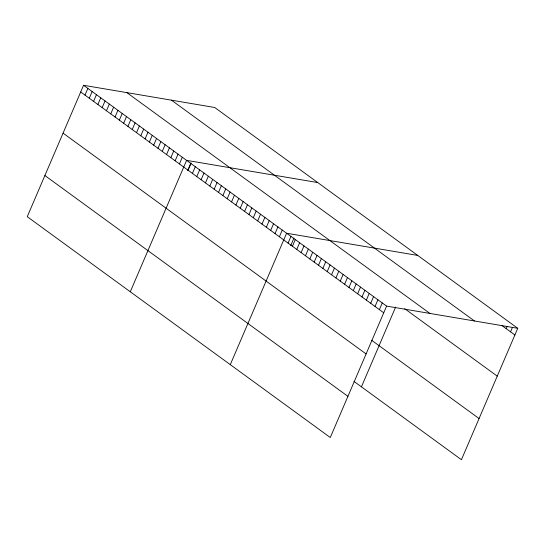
<?xml version="1.0" encoding="UTF-8"?>
<svg xmlns="http://www.w3.org/2000/svg" width="545" height="545" viewBox="0 0 545 545"><rect width="100%" height="100%" fill="white"/><g stroke="black" fill="none" stroke-linecap="round" stroke-linejoin="round"><path stroke-width="0.82" d="M517.75 328.308L214.716 107.488L83.569 85.293L27.25 216.692L330.284 437.512L386.603 306.106L517.75 328.308L461.431 459.707L353.978 381.405M84.993 95.109L87.861 88.419M89.291 98.236L92.153 91.546M93.583 101.363L96.451 94.673M97.875 104.49L100.743 97.807M102.167 107.624L105.035 100.934M106.459 110.751L109.327 104.061M110.751 113.878L113.619 107.188M115.049 117.005L117.911 110.315M119.341 120.132L122.209 113.449M123.633 123.265L126.501 116.576M127.925 126.392L130.793 119.702M132.217 129.519L135.085 122.829M136.509 132.646L139.377 125.956M140.808 135.773L143.669 129.09M145.099 138.9L147.968 132.217M149.391 142.034L152.259 135.344M153.683 145.161L156.551 138.471M157.975 148.288L160.843 141.598M162.267 151.415L165.135 144.725M166.566 154.542L169.427 147.858M170.858 157.675L173.719 150.985M175.149 160.802L178.017 154.112M179.441 163.929L182.309 157.239M130.282 291.773L186.601 160.366L317.749 182.568M187.718 170.476L190.968 162.907M188.079 170.224L190.948 163.534M192.433 173.392L195.294 166.709M196.779 176.56L199.647 169.877M201.125 179.727L203.994 173.044M205.472 182.895L208.34 176.212M209.825 186.07L212.686 179.38M214.171 189.238L217.039 182.548M218.518 192.405L221.386 185.716M222.864 195.573L225.732 188.883M227.21 198.741L230.079 192.051M231.564 201.909L234.425 195.219M235.91 205.077L238.778 198.387M240.256 208.245L243.125 201.555M244.603 211.412L247.471 204.722M248.956 214.58L251.817 207.89M253.302 217.748L256.164 211.058M257.649 220.916L260.517 214.226M261.995 224.084L264.863 217.394M266.341 227.251L269.21 220.568M270.695 230.419L273.556 223.736M275.041 233.587L277.909 226.904M279.387 236.755L282.255 230.072M230.283 364.639L286.602 233.24L417.749 255.435M288.08 243.097L290.948 236.407M290.751 245.557L293.993 237.981M292.433 246.265L295.295 239.575M296.78 249.433L299.648 242.743M301.126 252.601L303.994 245.911M305.472 255.769L308.341 249.079M309.826 258.936L312.687 252.246M314.172 262.104L317.04 255.414M318.518 265.272L321.387 258.582M322.865 268.44L325.733 261.75M327.211 271.608L330.079 264.918M331.564 274.775L334.426 268.086M335.911 277.943L338.779 271.26M340.257 281.111L343.125 274.428M344.603 284.279L347.472 277.596M348.957 287.447L351.818 280.764M353.303 290.614L356.171 283.931M357.649 293.789L360.518 287.099M361.996 296.957L364.864 290.267M366.342 300.125L369.21 293.435M370.695 303.293L373.557 296.603M375.042 306.46L377.91 299.77M379.388 309.628L382.256 302.938M361.43 386.841L395.622 307.067M506.189 328.655L507.143 326.428M510.536 331.823L512.45 327.368M501.843 325.488L514.882 334.991M171.437 100.164L474.47 320.978M126.849 92.616L429.882 313.43M404.697 308.708L497.244 376.145M83.569 85.293L386.603 306.106M80.701 91.982L383.734 312.796M371.615 340.25L479.069 418.553M63.063 133.137L366.097 353.95M44.888 175.538L347.921 396.351"/></g></svg>
